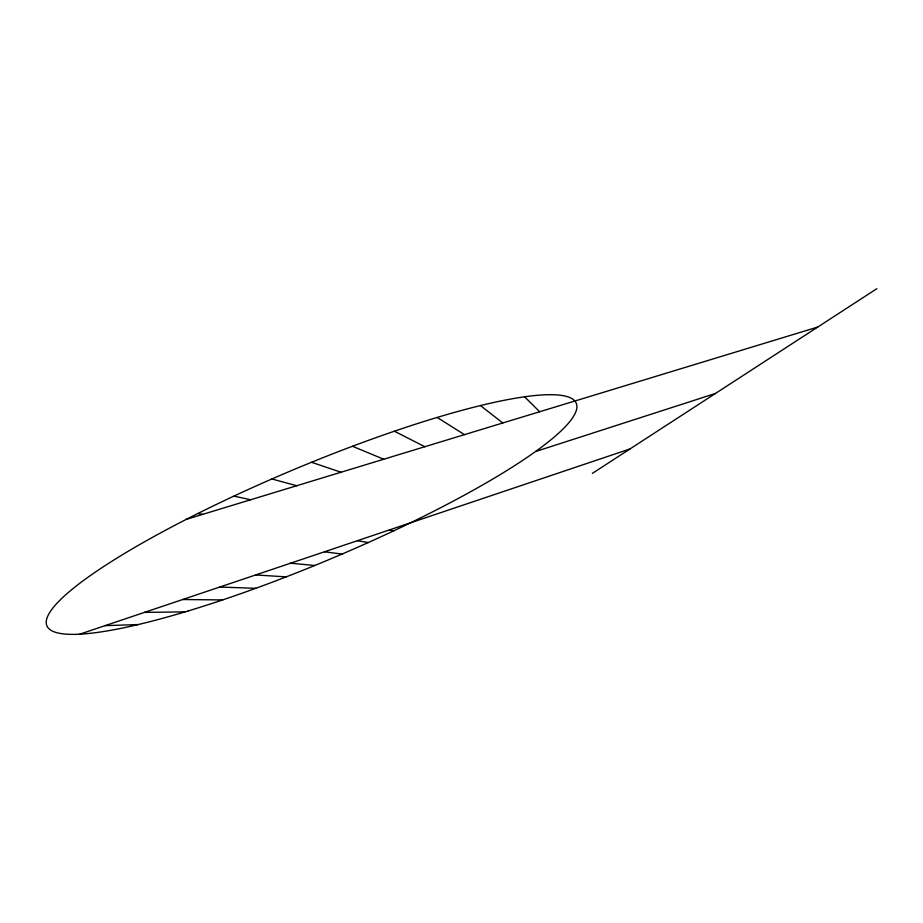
<?xml version="1.0" encoding="UTF-8"?>
<svg xmlns="http://www.w3.org/2000/svg" width="923" height="923" viewBox="0 0 923 923"><rect width="100%" height="100%" fill="white"/><g stroke="black" fill="none" stroke-linecap="round" stroke-linejoin="round"><path stroke-width="1.38" d="M592.37 473.372L876.85 288.68M79.782 634.159L630.028 448.924M535.859 451.439L715.463 393.463M186.342 519.349L817.743 327.054M105.072 625.644L138.127 624.571M144.473 612.376L185.096 611.88M182.673 599.523L222.651 599.927M219.72 587.051L255.809 588.32M255.671 574.948L286.268 576.875M290.572 563.203L314.881 565.499M324.458 551.792L342.133 554.088M197.903 513.5L202.783 514.342M357.397 540.705L368.358 542.574M233.957 496.113L250.675 499.758M389.414 529.929L393.798 530.875M271.962 478.991L296.721 485.729M311.593 462.308L341.037 472.23M352.551 446.305L383.703 459.239M394.525 431.26L424.822 446.72M437.283 417.519L464.477 434.641M480.618 405.659L502.735 422.988M524.691 396.913L539.678 411.739M188.2 610.945A287.122 48.308 -22.8 0 0 576.713 404.816A287.122 48.308 -22.8 0 0 169.694 528.014A287.122 48.308 -22.8 0 0 188.2 610.945"/></g></svg>
